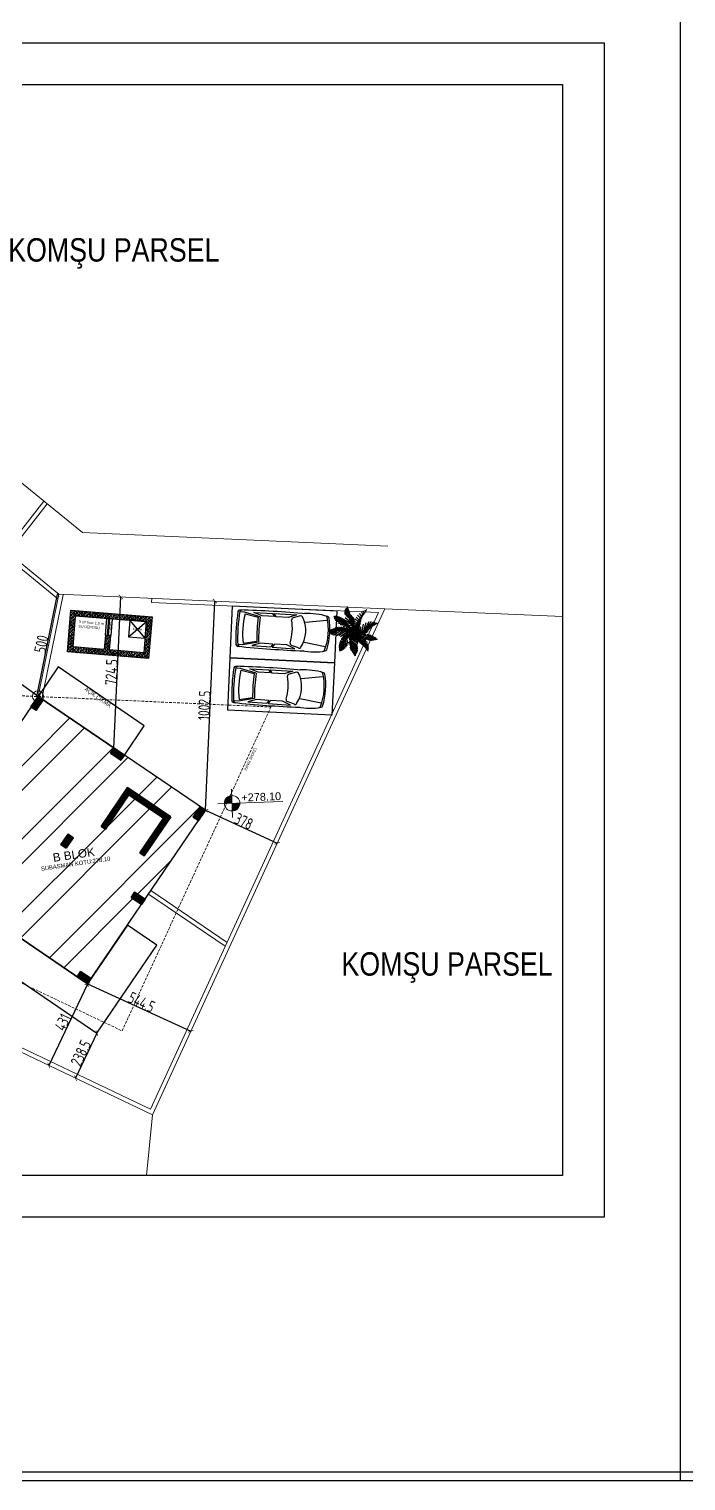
# Model space of a CAD drawing. Header units: millimetres. Extents: x 708 to 46452, y -4963 to 3960.
# Drawn here: x 9482 to 10269, y 1327 to 3066 of the extents above; entities that cross this region are included whole.
import ezdxf

# ---------------------------------------------------------------- set-up
doc = ezdxf.new("R2010")
doc.units = ezdxf.units.MM
doc.linetypes.add('DASHED', pattern=[19.05, 12.7, -6.35])
for name, color, linetype in [('0 @ 1', 7, 'Continuous'), ('00_YAZI', 214, 'Continuous'), ('DUVARTARAMA', 7, 'Continuous'), ('F-arka_plan', 7, 'Continuous'), ('furn', 7, 'Continuous'), ('KP', 1, 'Continuous'), ('PY', 104, 'Continuous')]:
    doc.layers.add(name, color=color, linetype=linetype)
for name, color, linetype, lineweight in [('0.00 kotu6', 55, 'Continuous', 5), ('00_DUVAR', 22, 'Continuous', 30), ('00_KOLON', 2, 'Continuous', 35), ('20', 1, 'Continuous', 0), ('ENK_PLAN', 2, 'Continuous', 0), ('F-YAZI', 7, 'Continuous', 30), ('KADASTRO', 5, 'Continuous', 0), ('YAZI', 40, 'Continuous', 25), ('YOL_YOL', 30, 'Continuous', 0), ('Z_KOMSU_PARSELLER', 172, 'Continuous', 0), ('Z_PARSEL', 6, 'Continuous', 0), ('Çerçeve', 8, 'Continuous', 30)]:
    doc.layers.add(name, color=color, linetype=linetype, lineweight=lineweight)
doc.styles.add('ARİAL NARROW', font='ARIALN.TTF', dxfattribs={"width": 0.8})
doc.styles.add('AUDIT_D_030819140122-0', font='isocp.shx', dxfattribs={"width": 0.8})
doc.styles.add('K-ARİAL', font='arial.ttf')
doc.styles.add('kat', font='arial.ttf', dxfattribs={"height": 50})
doc.styles.get("Standard").update_dxf_attribs({"font": 'arial.ttf'})
doc.dimstyles.new('DIŞ VAZ', dxfattribs={"dimtxt": 55, "dimasz": 20, "dimexe": 5, "dimexo": 2, "dimgap": 1, "dimtad": 1, "dimdec": 1, "dimrnd": 0.5, "dimdsep": 46, "dimtxsty": 'AUDIT_D_030819140122-0', "dimblk": 'ARCHTICK', "dimcen": 0.09, "dimdle": 0.1, "dimclrd": 256, "dimclre": 256, "dimclrt": 1, "dimadec": 0, "dimazin": 0, "dimtfac": 1, "dimtdec": 1, "dimtix": 1, "dimtmove": 2, "dimatfit": 3, "dimldrblk": 'ARCHTICK', "dimfxl": 5, "dimfxlon": 1, "dimtolj": 1, "dimtzin": 0, "dimarcsym": 0})

# ---------------------------------------------------------------- blocks, each defined once
blk = doc.blocks.new('KOLON')
at = {"layer": 'DUVARTARAMA'}
h = blk.add_hatch(dxfattribs=at)
h.set_pattern_fill('ANSI36', color=8)
h.paths.add_polyline_path([(549.4, 3102.4), (579.4, 3102.4), (579.4, 3042.4), (549.4, 3042.4)])
at = {"layer": '00_KOLON'}
blk.add_lwpolyline([(549.4, 3102.4), (579.4, 3102.4), (579.4, 3042.4), (549.4, 3042.4), (549.4, 3102.4)], dxfattribs=at)
blk = doc.blocks.new('02PCAR01')
at = {"color": 0, "linetype": 'ByBlock'}
for p, q in [((-138, 26), (-145, 26)), ((-112.5, 20.2), (-138, 26)), ((-136.9, 23.5), (-115.6, 19.3)), ((-122.9, 26.6), (-92.5, 26.8)), ((-109.3, 22.1), (-122.9, 26.6)), ((-89.4, 22.1), (-92.5, 26.8)), ((-90.4, 26.9), (-54.3, 27.3)), ((-87.2, 22.1), (-90.4, 26.9)), ((-54.3, 27.3), (-67.5, 22.1)), ((-48.3, 25.7), (-60, 22.2)), ((-89.4, 22.1), (-109.3, 22.1)), ((-67.5, 22.1), (-87.2, 22.1)), ((-6, 21), (-40, 16)), ((-112.5, -20.1), (-138, -26)), ((-136.9, -23.4), (-115.6, -19.1)), ((-109.3, -21.9), (-122.9, -26.5)), ((-89.4, -21.9), (-109.3, -21.9)), ((-89.4, -21.9), (-92.5, -26.7)), ((-87.2, -21.9), (-90.4, -26.7)), ((-67.5, -21.9), (-87.2, -21.9)), ((-54.3, -27.2), (-67.5, -21.9)), ((-48.3, -25.5), (-60, -22)), ((-6, -21), (-40, -16)), ((-138, -26), (-145, -26)), ((-122.9, -26.5), (-92.5, -26.7)), ((-90.4, -26.7), (-54.3, -27.2))]:
    blk.add_line(p, q, dxfattribs=at)
for centre, radius, start, end in [((110.9, 0.1), 260.7, 174.2342, 185.7658), ((-145.4, 25.9), 3.14, 92.1119, 173.4899), ((111.9, 0.1), 258.8, 174.0142, 185.9858), ((-77.2, -1914.3), 1944.6, 88.8902, 92.0123), ((-141.6, 24.6), 4.6, 94.3987, 147.5288), ((-8, 0.1), 131.1, 169.6897, 190.3103), ((-47.5, 22.9), 3, 31.1455, 106.7984), ((-87.1, 0.1), 48.7, 330.0774, 29.9226), ((-30, -77.7), 108.3, 76.6607, 96.5655), ((-8.9, 25.3), 3.14, 17.8179, 78.3942), ((-95.5, 0.9), 93.1, 343.0347, 15.8141), ((-5.8, 24.6), 3.14, 14.3452, 76.6607), ((-111.8, 0.9), 111.8, 346.3976, 12.667), ((146, 0.1), 262.3, 175.7971, 184.2029), ((147.7, 0.1), 261, 175.5919, 184.4407), ((-59.1, 19.3), 3, 106.7984, 193.6631), ((-142.7, 0.1), 82.7, 347.0683, 12.9317), ((-59.1, -19.1), 3, 166.3369, 253.2016), ((-145.4, -25.7), 3.14, 186.5101, 267.8881), ((-141.6, -24.4), 4.6, 212.4712, 265.6013), ((-77.2, 1914.5), 1944.6, 267.9877, 271.1098), ((-47.5, -22.7), 3, 253.2016, 328.8545), ((-30, 77.9), 108.3, 263.4345, 283.1156), ((-9.4, -25.2), 3.14, 281.3249, 340.8826), ((-6.2, -24.5), 3.14, 283.1156, 344.5941)]:
    blk.add_arc(centre, radius, start, end, dxfattribs=at)
blk = doc.blocks.new('A$C0AE060C1')
at = {"layer": 'PY', "color": 118}
for p, q in [((4.25, 8.28), (3.88, 8.49)), ((4.3, 8.58), (4.1, 8.8)), ((4.21, 7.85), (4.54, 8.34)), ((4.26, 8.28), (4.54, 8.64)), ((4.26, 7.72), (4.5, 8.12)), ((4.27, 8.14), (4.5, 8.43)), ((4.28, 8.49), (4.55, 8.72)), ((4.39, 8.91), (4.29, 9.1)), ((4.33, 8.58), (4.53, 8.85)), ((4.51, 9.37), (4.39, 8.93)), ((4.39, 8.91), (4.53, 9.07)), ((6.87, 7.65), (7.01, 8.15)), ((7.13, 7.88), (7.25, 8.16)), ((7.56, 8.21), (7.15, 7.93)), ((1.12, 4.81), (0.75, 5.42)), ((1.24, 4.78), (0.8, 5.45)), ((0.8, 5.45), (0.8, 5.45)), ((1.31, 4.79), (0.93, 5.47)), ((1.44, 4.78), (1.02, 5.46)), ((1.54, 4.74), (1.08, 5.5)), ((1.08, 5.5), (1.08, 5.48)), ((1.12, 7.89), (1.33, 7.47)), ((1.35, 7.47), (1.12, 7.61)), ((1.45, 7.27), (1.12, 7.46)), ((1.6, 7.03), (1.12, 7.27)), ((1.82, 6.78), (1.13, 7.08)), ((1.65, 4.76), (1.2, 5.51)), ((1.24, 7.69), (1.28, 7.85)), ((2.1, 6.5), (1.24, 6.78)), ((1.28, 7.58), (1.37, 7.78)), ((1.33, 7.47), (1.41, 7.72)), ((1.77, 4.76), (1.33, 5.51)), ((1.39, 7.4), (1.48, 7.69)), ((2.44, 6.2), (1.39, 6.52)), ((1.89, 4.73), (1.4, 5.54)), ((1.45, 7.26), (1.56, 7.62)), ((1.53, 7.19), (1.65, 7.57)), ((2.01, 4.72), (1.53, 5.52)), ((1.56, 7.62), (1.56, 7.62)), ((1.6, 7.01), (1.73, 7.46)), ((2.13, 4.72), (1.65, 5.54)), ((1.69, 6.98), (1.81, 7.42)), ((2.28, 4.67), (1.74, 5.58)), ((1.77, 6.9), (1.91, 7.35)), ((1.85, 6.78), (2.01, 7.27)), ((1.9, 6.7), (2.08, 7.21)), ((2.32, 4.69), (1.9, 5.56)), ((3.19, 5.75), (1.93, 5.89)), ((2.01, 6.64), (2.18, 7.12)), ((2.45, 4.65), (2.08, 5.58)), ((2.11, 6.5), (2.28, 7.07)), ((2.17, 6.44), (2.37, 6.99)), ((2.6, 4.65), (2.25, 5.54)), ((2.32, 6.37), (2.5, 6.98)), ((3.5, 5.64), (2.39, 5.55)), ((2.44, 6.2), (2.62, 6.94)), ((2.73, 4.65), (2.51, 5.47)), ((2.54, 6.17), (2.68, 6.88)), ((2.65, 6.08), (2.79, 6.83)), ((2.91, 4.65), (2.74, 5.41)), ((2.78, 6), (2.92, 6.82)), ((3.79, 5.55), (2.87, 5.35)), ((2.88, 5.96), (2.97, 6.8)), ((3.02, 5.9), (3.09, 6.76)), ((3.19, 5.75), (3.17, 6.7)), ((3.29, 5.74), (3.25, 6.69)), ((3.27, 6.73), (3.27, 6.71)), ((3.29, 5.14), (3.92, 5.5)), ((3.41, 5.72), (3.34, 6.69)), ((3.5, 5.66), (3.45, 6.61)), ((3.45, 6.61), (3.45, 6.59)), ((3.58, 5.65), (3.56, 6.56)), ((4.25, 6.58), (3.6, 6.67)), ((4.2, 7.43), (3.61, 7.53)), ((4.18, 6.98), (3.61, 7.08)), ((3.7, 5.64), (3.65, 6.26)), ((4.34, 6.19), (3.67, 6.31)), ((3.8, 5.55), (3.73, 6.1)), ((4.2, 7.85), (3.75, 8)), ((4.38, 5.86), (3.78, 5.98)), ((4.46, 5.59), (3.87, 5.71)), ((4.56, 5.33), (3.93, 5.5)), ((4.19, 6.98), (4.58, 7.59)), ((4.2, 7.43), (4.54, 7.95)), ((4.25, 7.26), (4.53, 7.72)), ((4.25, 6.83), (4.54, 7.33)), ((4.26, 6.58), (4.68, 7.27)), ((4.3, 6.42), (4.65, 6.99)), ((4.31, 6.19), (4.79, 6.97)), ((4.36, 6.06), (4.77, 6.7)), ((4.38, 5.86), (4.87, 6.67)), ((4.44, 5.76), (4.83, 6.42)), ((4.46, 5.59), (4.95, 6.42)), ((4.51, 5.47), (4.92, 6.17)), ((4.56, 5.33), (5.04, 6.13)), ((4.6, 5.23), (5.05, 5.98)), ((4.66, 5.12), (5.13, 5.92)), ((4.69, 5.05), (5.14, 5.78)), ((4.72, 4.93), (5.19, 5.73)), ((4.77, 4.87), (5.21, 5.65)), ((4.79, 4.78), (5.26, 5.56)), ((5.8, 5.24), (5.27, 6.05)), ((5.7, 5.09), (5.28, 5.58)), ((5.93, 5.51), (5.42, 6.73)), ((6.07, 6), (5.7, 7.24)), ((5.81, 5.22), (6.82, 5.81)), ((5.81, 5.15), (6.62, 5.42)), ((5.83, 5.21), (6.7, 5.6)), ((5.86, 5.33), (6.79, 5.94)), ((5.93, 5.46), (6.81, 6.15)), ((5.94, 5.5), (6.83, 6.41)), ((5.96, 5.74), (6.76, 6.47)), ((6.03, 6.09), (6.88, 6.83)), ((6.06, 5.99), (6.84, 6.67)), ((6.17, 6.51), (6.07, 7.69)), ((6.07, 6.28), (6.9, 6.92)), ((6.13, 6.46), (6.94, 7.04)), ((6.16, 6.55), (6.96, 7.15)), ((6.23, 6.74), (6.98, 7.24)), ((6.34, 6.92), (7.06, 7.35)), ((6.38, 7), (6.45, 7.95)), ((6.39, 7.04), (7.07, 7.42)), ((6.47, 7.21), (7.12, 7.47)), ((6.58, 7.35), (7.17, 7.56)), ((6.61, 7.36), (6.75, 8.08)), ((6.62, 7.42), (7.2, 7.66)), ((6.7, 7.51), (7.22, 7.72)), ((6.7, 4.71), (7.17, 5.62)), ((6.79, 7.62), (7.25, 7.8)), ((6.88, 7.72), (7.28, 7.85)), ((7.04, 7.85), (7.36, 7.9)), ((7.07, 4.9), (7.56, 5.79)), ((7.15, 7.91), (7.39, 7.97)), ((7.2, 7.66), (7.2, 7.66)), ((7.28, 8.01), (7.46, 8.06)), ((7.36, 5.09), (7.82, 5.79)), ((7.39, 7.97), (7.39, 7.97)), ((7.47, 5.73), (7.47, 5.73)), ((7.64, 5.24), (8.07, 5.83)), ((7.95, 5.35), (8.31, 5.84)), ((8.07, 5.83), (8.07, 5.83)), ((8.2, 5.48), (8.55, 5.84)), ((8.2, 5.48), (8.69, 5.28)), ((8.37, 5.51), (8.76, 5.34)), ((8.44, 5.54), (8.69, 5.83)), ((8.44, 5.54), (8.85, 5.39)), ((8.59, 5.58), (8.93, 5.45)), ((8.66, 5.62), (8.87, 5.81)), ((8.66, 5.62), (9.14, 5.75)), ((8.66, 5.62), (9, 5.52)), ((8.86, 5.67), (9.05, 5.61)), ((9.01, 5.7), (9.13, 5.69)), ((0, 5.03), (0.43, 4.88)), ((0.24, 4.95), (0.1, 5.11)), ((0.36, 4.93), (0.14, 5.17)), ((0.41, 4.92), (0.18, 5.24)), ((0.43, 4.88), (0.19, 4.84)), ((0.57, 4.88), (0.28, 5.28)), ((0.65, 4.86), (0.29, 4.78)), ((0.94, 4.8), (0.35, 4.71)), ((0.65, 4.86), (0.37, 5.28)), ((0.72, 4.87), (0.46, 5.31)), ((1.24, 4.78), (0.51, 4.61)), ((0.82, 4.85), (0.53, 5.33)), ((0.94, 4.8), (0.57, 5.37)), ((1.01, 4.81), (0.68, 5.4)), ((1.54, 4.74), (0.68, 4.54)), ((1.89, 4.73), (0.92, 4.46)), ((1.69, 2.84), (0.97, 2.71)), ((1.8, 2.94), (1.09, 2.88)), ((2.07, 3.15), (1.16, 3)), ((1.67, 2.85), (1.29, 1.88)), ((2.28, 4.67), (1.35, 4.33)), ((2.52, 3.41), (1.35, 3.34)), ((2.22, 3.22), (1.35, 3.2)), ((2.05, 3.15), (1.53, 1.88)), ((2.65, 3.49), (1.67, 3.56)), ((2.93, 3.62), (1.8, 3.72)), ((2.5, 3.41), (1.85, 1.93)), ((2.6, 4.65), (1.86, 4.27)), ((3.09, 3.68), (2.08, 3.9)), ((3.31, 3.79), (2.21, 4.06)), ((2.91, 3.62), (2.31, 2.12)), ((2.91, 4.65), (2.5, 4.27)), ((3.48, 3.86), (2.5, 4.16)), ((3.71, 3.96), (2.71, 4.27)), ((3.3, 3.8), (2.71, 2.4)), ((3.03, 4.69), (2.98, 5.29)), ((3.87, 4.02), (3.01, 4.34)), ((3.17, 4.67), (3.07, 4.38)), ((3.07, 2.48), (3.65, 3.94)), ((4.09, 4.09), (3.12, 4.42)), ((3.17, 4.67), (3.14, 5.2)), ((3.3, 4.7), (3.3, 5.13)), ((3.42, 4.67), (3.36, 4.48)), ((3.36, 4.48), (3.36, 4.48)), ((3.42, 4.67), (3.42, 5.1)), ((4.37, 2.76), (3.44, 2.54)), ((4.22, 4.13), (3.45, 4.47)), ((4.43, 2.92), (3.46, 2.77)), ((4.45, 3.06), (3.48, 2.97)), ((3.56, 4.72), (3.56, 5.03)), ((4.41, 4.19), (3.57, 4.53)), ((4.52, 3.2), (3.6, 3.17)), ((3.68, 4.69), (3.63, 4.5)), ((3.63, 4.5), (3.63, 4.5)), ((3.68, 4.69), (3.66, 5.03)), ((4.06, 4.07), (3.74, 3.39)), ((4.55, 3.35), (3.77, 3.38)), ((3.78, 5.02), (4.05, 5.37)), ((3.79, 4.72), (3.79, 5.01)), ((3.92, 4.71), (3.89, 5.01)), ((4.59, 3.49), (3.89, 3.58)), ((3.92, 4.71), (3.9, 4.54)), ((4.02, 4.72), (4, 4.95)), ((4.51, 4.24), (4.03, 4.49)), ((4.04, 4.98), (4.15, 5.21)), ((4.11, 4.73), (4.04, 5.01)), ((4.05, 5.37), (4.05, 5.37)), ((4.11, 4.73), (4.06, 4.54)), ((4.66, 5.12), (4.09, 5.31)), ((4.62, 3.63), (4.11, 3.72)), ((4.15, 5.21), (4.14, 4.95)), ((4.18, 4.74), (4.17, 4.88)), ((4.28, 4.73), (4.19, 4.97)), ((4.68, 4.27), (4.19, 4.53)), ((4.72, 4.93), (4.22, 5.1)), ((4.27, 4.73), (4.22, 4.52)), ((4.39, 4.2), (4.22, 3.8)), ((4.22, 3.8), (4.22, 3.8)), ((4.22, 3.8), (4.22, 3.8)), ((4.79, 4.78), (4.29, 4.95)), ((4.68, 3.77), (4.3, 3.87)), ((4.34, 4.72), (4.31, 4.9)), ((4.91, 4.67), (4.38, 4.83)), ((4.51, 4.71), (4.41, 4.5)), ((4.75, 3.9), (4.47, 3.95)), ((4.51, 3.2), (4.81, 2.86)), ((4.67, 4.25), (4.52, 3.95)), ((4.76, 4.29), (4.55, 4.43)), ((4.68, 4.63), (4.59, 4.42)), ((4.59, 3.51), (4.78, 3.28)), ((4.78, 4), (4.6, 4.04)), ((4.67, 3.77), (4.81, 3.51)), ((4.9, 4.28), (4.7, 4.44)), ((4.71, 4.46), (4.79, 4.63)), ((4.82, 4.06), (4.74, 4.1)), ((4.89, 4.29), (4.75, 4.07)), ((4.91, 3.65), (4.78, 3.36)), ((4.94, 3.6), (4.78, 3.26)), ((4.94, 3.51), (4.78, 3.06)), ((4.79, 3.98), (4.86, 3.73)), ((4.81, 4.48), (5.13, 4.48)), ((4.98, 3.41), (4.81, 2.89)), ((4.91, 3.92), (4.84, 3.61)), ((4.86, 4.74), (5.21, 5.37)), ((4.96, 4.31), (4.86, 4.43)), ((4.87, 4.55), (5.05, 4.55)), ((5.02, 3.27), (4.88, 2.79)), ((4.9, 3.73), (5.33, 3.82)), ((4.91, 4.67), (5.26, 5.28)), ((4.92, 3.9), (5.24, 3.97)), ((4.94, 4.4), (5.16, 4.4)), ((4.94, 4.17), (4.94, 3.96)), ((4.94, 3.6), (5.46, 3.65)), ((5.08, 3.19), (4.94, 2.59)), ((4.95, 4.66), (5.14, 4.96)), ((4.95, 4.03), (5.19, 4.07)), ((4.97, 4.61), (5.19, 4.91)), ((4.97, 4.27), (5.18, 4.29)), ((4.98, 3.41), (5.8, 3.41)), ((5.14, 2.99), (5.02, 2.45)), ((5.03, 4.18), (5.18, 4.2)), ((5.05, 4.62), (5.12, 4.72)), ((5.08, 3.19), (6.18, 3.17)), ((5.24, 2.89), (5.1, 2.38)), ((5.13, 4.55), (5.18, 4.72)), ((5.22, 4.55), (5.13, 4.46)), ((5.14, 4.76), (5.35, 4.61)), ((5.24, 4.33), (5.14, 4.27)), ((5.21, 4.8), (5.17, 4.93)), ((5.19, 4.91), (5.19, 4.91)), ((5.19, 4.55), (5.25, 4.7)), ((5.3, 4.27), (5.19, 4.16)), ((5.35, 4.85), (5.21, 5.06)), ((5.24, 4.28), (5.21, 4.26)), ((5.3, 2.74), (5.21, 2.24)), ((5.22, 4.78), (5.68, 4.65)), ((5.22, 4.53), (5.41, 4.59)), ((5.23, 4.74), (5.47, 4.64)), ((5.32, 4.22), (5.23, 4.08)), ((5.24, 4.53), (5.24, 4.31)), ((5.35, 4.18), (5.24, 3.99)), ((5.47, 4.91), (5.25, 5.2)), ((5.25, 2.89), (6.61, 2.83)), ((5.61, 4.99), (5.3, 5.35)), ((5.31, 4.49), (5.3, 4.29)), ((5.37, 4.1), (5.31, 3.95)), ((5.31, 3.95), (5.46, 4.02)), ((5.43, 4.1), (5.32, 3.86)), ((5.33, 4.48), (5.65, 4.57)), ((5.33, 4.48), (5.41, 4.1)), ((5.36, 4.79), (5.82, 4.69)), ((5.37, 4.82), (6.02, 4.76)), ((5.46, 4.02), (5.39, 3.79)), ((5.4, 4.45), (5.51, 4.04)), ((5.53, 4.01), (5.41, 3.71)), ((5.45, 4.85), (6.11, 4.83)), ((5.46, 4.88), (6.26, 4.9)), ((5.46, 4.42), (5.83, 4.53)), ((5.48, 4.42), (5.61, 3.92)), ((5.56, 3.94), (5.51, 3.65)), ((5.56, 4.93), (6.34, 4.99)), ((5.56, 4.38), (5.73, 3.85)), ((5.62, 3.92), (5.56, 3.52)), ((5.62, 4.99), (6.45, 5.09)), ((5.62, 4.33), (6.08, 4.46)), ((5.62, 4.33), (5.84, 3.77)), ((5.69, 3.83), (5.64, 3.47)), ((5.76, 3.82), (5.7, 3.41)), ((5.73, 5.07), (6.66, 5.33)), ((5.73, 5.05), (6.53, 5.19)), ((5.75, 4.31), (6.04, 3.63)), ((5.83, 3.72), (5.79, 3.42)), ((5.91, 3.71), (5.84, 3.34)), ((5.86, 4.27), (6.67, 4.46)), ((5.86, 4.27), (6.24, 3.54)), ((5.9, 4.57), (6.01, 4.49)), ((5.97, 3.59), (5.94, 3.33)), ((5.99, 4.59), (6.05, 4.78)), ((5.99, 4.59), (6.13, 4.46)), ((6.02, 4.22), (6.41, 3.49)), ((6.03, 3.54), (6.03, 3.3)), ((6.07, 4.57), (6.21, 4.49)), ((6.07, 3.54), (6.31, 3.47)), ((6.13, 4.59), (6.23, 4.88)), ((6.13, 4.59), (6.43, 4.46)), ((6.14, 3.45), (6.14, 3.26)), ((6.17, 4.16), (6.58, 3.45)), ((6.23, 3.39), (6.23, 3.15)), ((6.27, 4.16), (7.36, 4.44)), ((6.29, 4.16), (6.77, 3.37)), ((6.3, 4.59), (6.53, 4.51)), ((6.33, 3.26), (6.37, 2.99)), ((6.43, 4.63), (6.77, 5.39)), ((6.43, 4.63), (6.77, 4.48)), ((6.43, 4.13), (6.89, 3.38)), ((6.57, 4.65), (6.9, 4.49)), ((6.64, 4.06), (7.03, 3.36)), ((6.66, 5.33), (6.66, 5.33)), ((6.72, 4.71), (7.05, 4.48)), ((6.75, 4.05), (7.18, 3.32)), ((6.76, 4.13), (7.79, 4.26)), ((6.88, 4.75), (7.17, 4.52)), ((6.89, 4.02), (7.34, 3.31)), ((7.03, 4.81), (7.34, 4.57)), ((7.07, 4.9), (7.47, 4.59)), ((7.13, 3.99), (7.56, 3.28)), ((7.15, 3.99), (8.3, 3.95)), ((7.27, 4.95), (7.67, 4.69)), ((7.36, 5.09), (7.96, 4.74)), ((7.39, 3.83), (7.73, 3.24)), ((7.54, 5.13), (8.14, 4.85)), ((7.58, 3.8), (8.44, 3.71)), ((7.6, 3.8), (7.85, 3.22)), ((7.64, 5.24), (8.31, 4.95)), ((7.78, 3.65), (7.95, 3.2)), ((7.85, 5.28), (8.42, 5.02)), ((7.95, 5.35), (8.55, 5.1)), ((7.96, 3.6), (8.58, 3.52)), ((7.96, 3.6), (8.07, 3.17)), ((8.09, 3.51), (8.16, 3.13)), ((8.12, 5.4), (8.63, 5.2)), ((8.22, 3.41), (8.28, 3.09)), ((8.25, 3.41), (8.66, 3.34)), ((8.35, 3.29), (8.35, 3.08)), ((8.46, 3.24), (8.74, 3.17)), ((8.47, 3.24), (8.46, 3.02)), ((8.46, 3.24), (8.79, 2.89)), ((8.57, 3.1), (8.57, 2.97)), ((8.69, 3), (8.69, 2.9)), ((0.86, 2.17), (0.7, 2.13)), ((1.07, 2.35), (0.72, 2.01)), ((0.93, 2.25), (0.8, 2.25)), ((1.07, 2.35), (0.83, 2.31)), ((1.12, 2.43), (0.86, 2.41)), ((1.29, 2.58), (0.88, 2.48)), ((1.39, 2.65), (0.95, 2.61)), ((1.07, 2.35), (0.96, 1.93)), ((1.29, 2.57), (1.1, 1.9)), ((1.53, 1.88), (1.53, 1.88)), ((4.36, 2.64), (3.41, 2.27)), ((4.33, 2.43), (3.47, 2.06)), ((4.32, 2.29), (3.47, 1.82)), ((4.27, 2.1), (3.53, 1.66)), ((4.27, 1.95), (3.55, 1.4)), ((4.26, 1.76), (3.64, 1.29)), ((4.27, 1.63), (3.65, 1.08)), ((3.65, 1.08), (3.65, 1.12)), ((4.26, 1.45), (3.71, 0.97)), ((4.24, 1.33), (3.76, 0.83)), ((4.26, 1.15), (3.81, 0.78)), ((4.25, 1.06), (3.87, 0.66)), ((4.27, 0.92), (3.95, 0.58)), ((4.28, 0.8), (4, 0.47)), ((4, 0.47), (4, 0.47)), ((4.31, 0.6), (4.08, 0.4)), ((4.3, 0.47), (4.14, 0.28)), ((4.32, 0.33), (4.19, 0.22)), ((4.24, 1.35), (4.81, 0.8)), ((4.25, 1.65), (4.89, 1.02)), ((4.25, 1.06), (4.75, 0.61)), ((4.27, 1.95), (4.94, 1.33)), ((4.27, 0.8), (4.63, 0.44)), ((4.3, 0.49), (4.54, 0.28)), ((4.3, 0.49), (4.38, 0)), ((4.32, 2.27), (4.97, 1.65)), ((4.36, 2.64), (4.95, 2.01)), ((5.08, 2.4), (4.91, 2.31)), ((4.95, 1.2), (4.95, 1.2)), ((5.43, 2.66), (5.32, 2.03)), ((5.45, 2.66), (6.85, 2.55)), ((5.55, 2.51), (5.48, 1.9)), ((5.72, 2.42), (5.64, 1.65)), ((5.73, 2.42), (7.02, 2.27)), ((5.87, 2.25), (5.81, 1.54)), ((6.02, 2.23), (5.99, 1.37)), ((6.02, 2.23), (7.17, 1.97)), ((6.18, 2.04), (6.14, 1.29)), ((6.32, 1.99), (7.21, 1.73)), ((6.34, 1.99), (6.32, 1.24)), ((6.46, 1.81), (6.42, 1.2)), ((6.58, 1.75), (6.54, 1.13)), ((6.58, 1.75), (7.25, 1.54)), ((6.72, 1.54), (6.64, 1.08)), ((6.8, 1.48), (6.75, 1.05)), ((6.8, 1.48), (7.28, 1.32)), ((6.9, 1.31), (6.83, 1.02)), ((6.85, 2.55), (6.85, 2.55)), ((7.02, 1.24), (6.96, 0.98)), ((7.01, 1.24), (7.28, 1.17)), ((7.01, 1.24), (7.26, 0.9)), ((7.11, 1.09), (7.05, 0.92)), ((7.19, 1.01), (7.2, 0.84))]:
    blk.add_line(p, q, dxfattribs=at)
blk = doc.blocks.new('_ArchTick')
at = {"color": 0, "linetype": 'ByBlock', "const_width": 0.15}
blk.add_lwpolyline([(-0.5, -0.5), (0.5, 0.5)], dxfattribs=at)
blk = doc.blocks.new('*D143')
at = {"layer": 'Defpoints', "color": 0, "transparency": 16777216}
for p in [(25953.2, -13138.2, -13220.7), (25850.9, -13353.5, -13220.7), (25850.9, -13353.5)]:
    blk.add_point(p, dxfattribs=at)
at = {"layer": 'KP', "lineweight": -2, "transparency": 16777216}
for p, q in [((25953.3, -13138.1), (25850.8, -13353.6)), ((25948.7, -13136), (25948.7, -13136)), ((25846.3, -13351.4), (25846.3, -13351.4))]:
    blk.add_line(p, q, dxfattribs=at)
at = {"layer": 'KP', "lineweight": -2, "transparency": 16777216, "xscale": 20, "yscale": 20, "zscale": 20}
for p, rotation in [((25953.2, -13138.2), 64.5683598937192), ((25850.9, -13353.5), 244.5683598937192)]:
    blk.add_blockref('_ArchTick', p, dxfattribs=dict(at, rotation=rotation))
at = {"layer": 'KP', "color": 1, "transparency": 16777216, "insert": (25876.3, -13233.6), "char_height": 55, "attachment_point": 5, "rotation": 64.56836, "style": 'AUDIT_D_030819140122-0'}
blk.add_mtext('\\A1;238.5', dxfattribs=at)
blk = doc.blocks.new('*D144')
at = {"layer": 'Defpoints', "color": 0, "transparency": 16777216}
for p in [(25908.3, -12902, -13220.7), (26403.1, -13129.5, -13220.7), (26403.1, -13129.5)]:
    blk.add_point(p, dxfattribs=at)
at = {"layer": 'KP', "lineweight": -2, "transparency": 16777216}
for p, q in [((25908.2, -12902), (26403.2, -13129.5)), ((25910.4, -12897.5), (25910.4, -12897.5)), ((26405.2, -13125), (26405.2, -13125))]:
    blk.add_line(p, q, dxfattribs=at)
at = {"layer": 'KP', "lineweight": -2, "transparency": 16777216, "xscale": 20, "yscale": 20, "zscale": 20}
for p, rotation in [((25908.3, -12902), 155.3093234935375), ((26403.1, -13129.5), 335.3093234935374)]:
    blk.add_blockref('_ArchTick', p, dxfattribs=dict(at, rotation=rotation))
at = {"layer": 'KP', "color": 1, "transparency": 16777216, "insert": (26167.6, -12989.9), "char_height": 55, "attachment_point": 5, "rotation": 335.30932, "style": 'AUDIT_D_030819140122-0'}
blk.add_mtext('\\A1;544.5', dxfattribs=at)
blk = doc.blocks.new('*D145')
at = {"layer": 'Defpoints', "color": 0, "transparency": 16777216}
for p in [(25907.8, -12903.1), (25722.6, -13292.5, -13220.7), (25722.6, -13292.5)]:
    blk.add_point(p, dxfattribs=at)
at = {"layer": 'KP', "lineweight": -2, "transparency": 16777216}
for p, q in [((25907.8, -12903.1), (25722.6, -13292.6)), ((25907.8, -12903.1), (25912.3, -12905.3)), ((25727.1, -13294.7), (25727.1, -13294.7))]:
    blk.add_line(p, q, dxfattribs=at)
at = {"layer": 'KP', "lineweight": -2, "transparency": 16777216, "xscale": 20, "yscale": 20, "zscale": 20}
for p, rotation in [((25907.8, -12903.1), 64.56835989371791), ((25722.6, -13292.5), 244.5683598937179)]:
    blk.add_blockref('_ArchTick', p, dxfattribs=dict(at, rotation=rotation))
at = {"layer": 'KP', "color": 1, "transparency": 16777216, "insert": (25789.5, -13085.6), "char_height": 55, "attachment_point": 5, "rotation": 64.56836, "style": 'AUDIT_D_030819140122-0'}
blk.add_mtext('\\A1;431', dxfattribs=at)
blk = doc.blocks.new('*D146')
at = {"layer": 'Defpoints', "color": 0, "transparency": 16777216}
for p in [(26473.5, -12071, -13220.7), (26817.1, -12229, -13220.7), (26817.1, -12229)]:
    blk.add_point(p, dxfattribs=at)
at = {"layer": 'KP', "lineweight": -2, "transparency": 16777216}
for p, q in [((26473.4, -12071), (26817.2, -12229)), ((26475.6, -12066.5), (26475.6, -12066.5)), ((26819.2, -12224.4), (26819.2, -12224.4))]:
    blk.add_line(p, q, dxfattribs=at)
at = {"layer": 'KP', "lineweight": -2, "transparency": 16777216, "xscale": 20, "yscale": 20, "zscale": 20}
for p, rotation in [((26473.5, -12071), 155.3093234931197), ((26817.1, -12229), 335.3093234931197)]:
    blk.add_blockref('_ArchTick', p, dxfattribs=dict(at, rotation=rotation))
at = {"layer": 'KP', "color": 1, "transparency": 16777216, "insert": (26657.2, -12124.1), "char_height": 55, "attachment_point": 5, "rotation": 335.30932, "style": 'AUDIT_D_030819140122-0'}
blk.add_mtext('\\A1;378', dxfattribs=at)
blk = doc.blocks.new('*D147')
at = {"layer": 'Defpoints', "color": 0, "transparency": 16777216}
for p in [(26518.6, -11069.3, -13220.7), (26518.6, -11069.3), (26473.7, -12070.6)]:
    blk.add_point(p, dxfattribs=at)
at = {"layer": 'KP', "lineweight": -2, "transparency": 16777216}
for p, q in [((26473.7, -12070.7), (26518.6, -11069.2)), ((26513.6, -11069.1), (26513.6, -11069.1)), ((26473.7, -12070.6), (26468.7, -12070.4))]:
    blk.add_line(p, q, dxfattribs=at)
at = {"layer": 'KP', "lineweight": -2, "transparency": 16777216, "xscale": 20, "yscale": 20, "zscale": 20}
for p, rotation in [((26518.6, -11069.3), 87.43447717611038), ((26473.7, -12070.6), 267.4344771761104)]:
    blk.add_blockref('_ArchTick', p, dxfattribs=dict(at, rotation=rotation))
at = {"layer": 'KP', "color": 1, "transparency": 16777216, "insert": (26467.7, -11568.7), "char_height": 55, "attachment_point": 5, "rotation": 87.43448, "style": 'AUDIT_D_030819140122-0'}
blk.add_mtext('\\A1;1002.5', dxfattribs=at)
blk = doc.blocks.new('*D1796')
at = {"layer": 'Defpoints', "color": 0, "transparency": 16777216}
for p in [(25765.2, -11035.8, -13220.7), (25765.2, -11035.8), (25665.2, -11525.5, -13220.7)]:
    blk.add_point(p, dxfattribs=at)
at = {"layer": 'KP', "lineweight": -2, "transparency": 16777216}
for p, q in [((25665.2, -11525.6), (25765.2, -11035.7)), ((25770.1, -11036.8), (25770.1, -11036.8)), ((25670.1, -11526.5), (25670.1, -11526.5))]:
    blk.add_line(p, q, dxfattribs=at)
at = {"layer": 'KP', "lineweight": -2, "transparency": 16777216, "xscale": 20, "yscale": 20, "zscale": 20}
for p, rotation in [((25765.2, -11035.8), 78.4629992817494), ((25665.2, -11525.5), 258.4629992817494)]:
    blk.add_blockref('_ArchTick', p, dxfattribs=dict(at, rotation=rotation))
at = {"layer": 'KP', "color": 1, "transparency": 16777216, "insert": (25687.3, -11274.9), "char_height": 55, "attachment_point": 5, "rotation": 78.463, "style": 'AUDIT_D_030819140122-0'}
blk.add_mtext('\\A1;500', dxfattribs=at)
blk = doc.blocks.new('*D148')
at = {"layer": 'Defpoints', "color": 0, "transparency": 16777216}
for p in [(24640.8, -10789.3), (24640.8, -10789.4, -13220.7), (25671.5, -11525.5, -13220.7)]:
    blk.add_point(p, dxfattribs=at)
at = {"layer": 'KP', "lineweight": -2, "transparency": 16777216}
for p, q in [((25671.6, -11525.5), (24640.7, -10789.3)), ((24643.7, -10785.3), (24643.7, -10785.3)), ((25674.4, -11521.4), (25674.4, -11521.4))]:
    blk.add_line(p, q, dxfattribs=at)
at = {"layer": 'KP', "lineweight": -2, "transparency": 16777216, "xscale": 20, "yscale": 20, "zscale": 20}
for p, rotation in [((24640.8, -10789.3), 144.4651546863347), ((25671.5, -11525.5), 324.4651546863348)]:
    blk.add_blockref('_ArchTick', p, dxfattribs=dict(at, rotation=rotation))
at = {"layer": 'KP', "color": 1, "transparency": 16777216, "insert": (25172.7, -11134.2), "char_height": 55, "attachment_point": 5, "rotation": 324.46515, "style": 'AUDIT_D_030819140122-0'}
blk.add_mtext('\\A1;1266.5', dxfattribs=at)
blk = doc.blocks.new('*D155')
at = {"layer": 'Defpoints', "color": 0, "transparency": 16777216}
for p in [(26067.7, -11049.1, -13220.7), (26067.7, -11049.1), (26035.3, -11772.9, -13220.7)]:
    blk.add_point(p, dxfattribs=at)
at = {"layer": 'KP', "lineweight": -2, "transparency": 16777216}
for p, q in [((26035.3, -11773), (26067.7, -11049)), ((26062.7, -11048.9), (26062.7, -11048.9)), ((26030.3, -11772.7), (26030.3, -11772.7))]:
    blk.add_line(p, q, dxfattribs=at)
at = {"layer": 'KP', "lineweight": -2, "transparency": 16777216, "xscale": 20, "yscale": 20, "zscale": 20}
for p, rotation in [((26067.7, -11049.1), 87.43447717440571), ((26035.3, -11772.9), 267.4344771744057)]:
    blk.add_blockref('_ArchTick', p, dxfattribs=dict(at, rotation=rotation))
at = {"layer": 'KP', "color": 1, "transparency": 16777216, "insert": (26023, -11409.8), "char_height": 55, "attachment_point": 5, "rotation": 87.43448, "style": 'AUDIT_D_030819140122-0'}
blk.add_mtext('\\A1;724.5', dxfattribs=at)
blk = doc.blocks.new('REMRGE')
h = blk.add_hatch()
h.set_pattern_fill('ANSI33', color=256, scale=2, angle=-4.707655, style=0)
h.set_pattern_definition([(40.292345, (-44852.899, -9364.213), (-8.212936, 9.6869852), []), (40.292345, (-44843.949, -9364.95), (-8.212936, 9.6869852), [6.35, -3.175])])
h.paths.add_polyline_path([(26212.37, -11206.27), (26187.46, -11204.22), (26183.92, -11247.16), (26184.21, -11247.5), (26183.89, -11247.48), (26178.18, -11316.9), (26013.73, -11303.36), (26019.45, -11233.93), (26009.48, -11233.11), (26009.48, -11233.11), (26004.5, -11232.7), (25994.53, -11231.88), (25988.82, -11301.3), (25839.32, -11288.99), (25848.6, -11176.31), (25823.69, -11174.26), (25812.36, -11311.86), (26201.04, -11343.86)])
h.paths.add_polyline_path([(26217.43, -11144.88), (25828.74, -11112.87), (25823.69, -11174.26), (25848.6, -11176.31), (25851.61, -11139.84), (26187.47, -11167.5), (26190.46, -11167.74), (26187.46, -11204.22), (26212.37, -11206.27)])
at = {"layer": '0.00 kotu6'}
h = blk.add_hatch(color=256, dxfattribs=at)
h.paths.add_polyline_path([(26602.42, -12074.46), (26601.08, -12037.45), (26638.09, -12036.12, -0.4142136)])
h.paths.add_polyline_path([(26601.08, -12037.45), (26564.07, -12038.79, -0.4142136), (26599.74, -12000.44)])
at = {"layer": 'DUVARTARAMA'}
h = blk.add_hatch(dxfattribs=at)
h.set_pattern_fill('ANSI31', color=256, angle=-34.223017)
h.set_pattern_definition([(10.776983, (21321.4907, -6434.5565), (-0.5936827, 3.1190008), [])])
h.paths.add_polyline_path([(26106.71, -11996.88), (26272.08, -12109.37), (26159.59, -12274.74), (26180.27, -12288.8), (26306.81, -12102.76), (26100.1, -11962.15), (25973.55, -12148.19), (25994.22, -12162.25)])
h = blk.add_hatch(dxfattribs=at)
h.set_pattern_fill('ANSI36', color=8, angle=55.776983)
h.set_pattern_definition([(100.77698, (28160.4333, -15098.3233), (-4.1579456, 4.8645686), [7.9375, -1.5875, 0, -1.5875])])
h.paths.add_polyline_path([(25858.68, -12868.27), (25875.56, -12843.46), (25925.17, -12877.21), (25908.29, -12902.01)])
at = {"layer": 'F-arka_plan'}
h = blk.add_hatch(dxfattribs=at)
h.set_pattern_fill('ANSI32', color=256, scale=26)
h.set_pattern_definition([(45, (-5944.31, 13227.06), (-175.115, 175.115), []), (45, (-5827.57, 13227.06), (-175.115, 175.115), [])])
h.paths.add_polyline_path([(25075.31, -12401.95), (25124.92, -12435.69), (25108.05, -12460.5), (25368.51, -12637.66), (25427.56, -12550.84), (25448.24, -12564.9), (25436.99, -12581.44), (25858.68, -12868.27), (25875.56, -12843.46), (25925.17, -12877.21), (26167.01, -12521.66), (26117.39, -12487.91), (26134.27, -12463.11), (26183.88, -12496.85), (26439.78, -12120.63), (26414.97, -12103.76), (26448.72, -12054.15), (26084.9, -11806.69), (26068.03, -11831.49), (26018.42, -11797.75), (26035.29, -11772.94), (25696.28, -11542.35), (25662.53, -11591.96), (25637.73, -11575.09), (25393.08, -11934.77), (25442.69, -11968.52), (25425.82, -11993.32), (25376.2, -11959.58)])
h.paths.add_polyline_path([(25781.36, -12235.16), (25815.11, -12185.55), (25839.91, -12202.42), (25806.17, -12252.03)], flags=16)
h.paths.add_polyline_path([(25973.55, -12148.19), (26100.1, -11962.15), (26306.81, -12102.76), (26180.27, -12288.8), (26159.59, -12274.74), (26272.08, -12109.37), (26106.71, -11996.88), (25994.22, -12162.25)], flags=16)
h.paths.add_polyline_path([(23740.27, -11336.98), (23675.83, -11419.89), (23924.55, -11613.19), (23942.96, -11589.5), (23990.34, -11626.32), (24318.64, -11203.89), (24271.26, -11167.07), (24289.67, -11143.39), (24337.05, -11180.21), (24640.8, -10789.36), (23874.91, -10194.13), (23276.6, -10963.97), (23323.98, -11000.79), (23305.57, -11024.47), (23708.25, -11337.43), (23720.53, -11321.64)])
h.paths.add_polyline_path([(23955.34, -10693.58), (23935.6, -10678.24), (24058.33, -10520.32), (23900.42, -10397.59), (23777.69, -10555.51), (23757.95, -10540.17), (23896.02, -10362.51), (24093.41, -10515.92)], flags=16)
h.paths.add_polyline_path([(25739.14, -12341.97), (25958.61, -12309.32), (25946.48, -12227.79), (25727.01, -12260.44)], flags=24)
h.paths.add_polyline_path([(25684.87, -12372.83), (26026.51, -12322.02), (26020.45, -12281.25), (25678.81, -12332.07)], flags=24)
h.paths.add_polyline_path([(23797.35, -11035.66), (24142.76, -11035.66), (24142.76, -10994.44), (23797.35, -10994.44)], flags=24)
h.paths.add_polyline_path([(23855.49, -11013.11), (24077.45, -11013.11), (24077.45, -10930.68), (23855.49, -10930.68)], flags=24)
for p, q in [((26004.5, -11232.7), (26011.07, -11152.97)), ((26007.4, -11227.93), (26013.15, -11158.17)), ((26009.48, -11233.13), (26016.05, -11153.4)), ((26015.64, -11158.38), (26010.66, -11157.96)), ((26011.07, -11152.97), (26016.05, -11153.38)), ((26104.16, -11240.91), (26190.46, -11167.74)), ((26184.21, -11247.5), (26111.04, -11161.21)), ((26019.45, -11233.93), (25994.53, -11231.88)), ((26004.5, -11232.7), (26009.48, -11233.11)), ((26009.89, -11228.15), (26004.91, -11227.72)), ((26013.73, -11303.36), (26019.45, -11233.93)), ((26178.18, -11316.9), (26013.73, -11303.36))]:
    blk.add_line(p, q)
for points in [[(25828.74, -11112.87), (26217.43, -11144.88), (26201.04, -11343.86), (25812.36, -11311.86)], [(26001.1, -11152.15), (26026.02, -11154.2), (26019.45, -11233.93), (25994.53, -11231.88)], [(26104.16, -11240.91), (26183.89, -11247.48), (26190.46, -11167.74), (26110.73, -11161.18)]]:
    blk.add_lwpolyline(points, close=True)
blk.add_lwpolyline([(25994.53, -11231.88), (25988.82, -11301.3), (25839.32, -11288.99), (25851.61, -11139.84), (26187.47, -11167.5, -0.4142136), (26190.21, -11170.73), (26178.18, -11316.9)], format="xyb")
at = {"layer": '0.00 kotu6'}
for p, q in [((26603.54, -12105.55), (26598.62, -11969.35)), ((26532.98, -12039.91), (26843.87, -12028.69))]:
    blk.add_line(p, q, dxfattribs=at)
blk.add_circle((26601.08, -12037.45), 37.03, dxfattribs=at)
at = {"layer": '00_DUVAR'}
for p, q in [((26100.1, -11962.15, -13220.7), (25973.55, -12148.19, -13220.7)), ((26306.81, -12102.76, -13220.7), (26100.1, -11962.15, -13220.7)), ((26180.27, -12288.8, -13220.7), (26306.81, -12102.76, -13220.7))]:
    blk.add_line(p, q, dxfattribs=at)
at = {"layer": '00_KOLON'}
for p, q in [((25973.55, -12148.19, -13220.7), (26100.1, -11962.15, -13220.7)), ((26100.1, -11962.15, -13220.7), (26306.81, -12102.76, -13220.7)), ((26106.71, -11996.88, -13220.7), (26272.08, -12109.37, -13220.7)), ((26306.81, -12102.76, -13220.7), (26180.27, -12288.8, -13220.7))]:
    blk.add_line(p, q, dxfattribs=at)
at = {"layer": '00_KOLON', "elevation": -13220.7}
for points in [[(25973.55, -12148.19), (25994.22, -12162.25), (26106.71, -11996.88)], [(26272.08, -12109.37), (26159.59, -12274.74), (26180.27, -12288.8)], [(25858.68, -12868.27), (25875.56, -12843.46), (25925.17, -12877.21), (25908.29, -12902.01), (25858.68, -12868.27)]]:
    blk.add_lwpolyline(points, dxfattribs=at)
at = {"layer": '20', "color": 5, "linetype": 'DASHED', "lineweight": 13}
for p, q in [((25576.92, -11522.2, -26441.4), (26786.95, -11576.42, -26441.4)), ((26073.89, -13127.38, -13220.7), (26786.95, -11576.42, -13220.7)), ((24285.37, -12276.92, -13220.7), (26073.89, -13127.38, -13220.7))]:
    blk.add_line(p, q, dxfattribs=at)
at = {"layer": '20'}
blk.add_circle((25671.47, -11525.48, -13220.7), 26.35, dxfattribs=at)
at = {"layer": 'ENK_PLAN', "lineweight": 0}
for p, q in [((25699.72, -10590.58, -13220.7), (25502.64, -10843.03, -13220.7)), ((25715.23, -10603.21, -13220.7), (25518.28, -10855.5, -13220.7))]:
    blk.add_line(p, q, dxfattribs=at)
at = {"layer": 'ENK_PLAN', "elevation": -13220.7}
for points in [[(25671.47, -11525.48), (25771.43, -11035.8)], [(25689.4, -11537.67), (25791.02, -11039.8)], [(26200.75, -12472.05), (26568.39, -12722.11)], [(26212, -12455.51), (26576.86, -12703.68)]]:
    blk.add_lwpolyline(points, dxfattribs=at)
at = {"layer": 'KADASTRO', "lineweight": 0}
for p, q in [((26219.51, -13528.82, -13220.7), (27333.48, -11105.85, -13220.7)), ((24156.54, -12547.85, -13220.7), (26219.51, -13528.82, -13220.7))]:
    blk.add_line(p, q, dxfattribs=at)
at = {"layer": 'KP'}
for points in [[(21136.51, -8396.05), (28383.95, -8396.05), (28383.95, -14019.95), (21136.51, -14019.95)], [(21336.51, -8596.05), (28183.95, -8596.05), (28183.95, -13819.95), (21336.51, -13819.95)]]:
    blk.add_lwpolyline(points, close=True, dxfattribs=at)
at = {"layer": 'KP', "elevation": -13220.7}
for points in [[(27102.84, -11115.54), (27091.11, -11365.26), (26591.66, -11341.8), (26603.39, -11092.08), (27102.84, -11115.54)], [(26084.9, -11806.69), (26180.51, -11666.12), (25767.08, -11384.91), (25671.47, -11525.48), (26084.9, -11806.69)], [(27091.11, -11365.26), (27079.38, -11614.99), (26579.93, -11591.53), (26591.66, -11341.8), (27091.11, -11365.26)], [(25908.29, -12902.01), (26473.52, -12071.02), (25671.47, -11525.48), (25058.44, -12426.75), (25389.18, -12651.72), (25436.99, -12581.44), (25908.29, -12902.01)], [(25324.84, -12710.75), (25953.25, -13138.19), (26240.08, -12716.49), (26099.52, -12620.88), (25908.29, -12902.01), (25436.99, -12581.44), (25389.18, -12651.72), (25372.64, -12640.47), (25324.84, -12710.75)]]:
    blk.add_lwpolyline(points, dxfattribs=at)
at = {"layer": 'YOL_YOL', "lineweight": 0}
for p, q in [((23768.33, -9018.18, -13220.7), (25884, -10740.6, -13220.7)), ((25884, -10740.6, -13220.7), (27346.91, -10806.15, -13220.7))]:
    blk.add_line(p, q, dxfattribs=at)
at = {"layer": 'Z_KOMSU_PARSELLER', "lineweight": 0}
for p, q in [((27333.48, -11105.85, -13220.7), (28183.95, -11143.74, -13220.7)), ((26219.51, -13528.82, -13220.7), (26190.9, -13819.95, -13220.7))]:
    blk.add_line(p, q, dxfattribs=at)
at = {"layer": 'Z_PARSEL', "lineweight": 0}
for p, q in [((24017.52, -9607.9, -13220.7), (25771.5, -11035.86, -13220.7)), ((25348.97, -10717.66, -13220.7), (25766.91, -11057.92, -13220.7)), ((25771.5, -11035.86, -13220.7), (27333.48, -11105.85, -13220.7)), ((25771.5, -11035.86, -13220.7), (27333.48, -11105.85, -13220.7)), ((26215.73, -11075.79, -13220.7), (27302.89, -11124.5, -13220.7)), ((26219.51, -13528.82, -13220.7), (27333.48, -11105.85, -13220.7)), ((26209.8, -13502.06, -13220.7), (27302.89, -11124.5, -13220.7)), ((27080.57, -11589.57, -26441.4), (27088.9, -11589.95, -26441.4)), ((24156.54, -12547.85, -13220.7), (26219.51, -13528.82, -13220.7)), ((24165.13, -12529.79, -13220.7), (26209.8, -13502.06, -13220.7))]:
    blk.add_line(p, q, dxfattribs=at)
at = {"layer": 'Z_PARSEL', "lineweight": 0, "elevation": -13220.7}
blk.add_lwpolyline([(26216.62, -11055.81), (26215.73, -11075.79)], dxfattribs=at)
at = {"xscale": 25.74432950285722, "yscale": 25.74432950285722, "zscale": 25.74432950285722, "rotation": 327.6651055948034}
blk.add_blockref('A$C0AE060C1', (27019.79, -11251.04), dxfattribs=at)
at = {"layer": '00_KOLON'}
for p, rotation in [((23472.35, -13781.75, -13220.7), 325.7769827526646), ((28274.69, -13996.87, -13220.7), 55.77698275266458), ((28638.9, -9864.36, -13220.7), 145.7769827526646), ((28005.29, -9995.76, -13220.7), 145.7769827526646), ((28373.67, -14687.04, -13220.7), 55.77698275266458)]:
    blk.add_blockref('KOLON', p, dxfattribs=dict(at, rotation=rotation))
at = {"layer": 'furn', "linetype": 'Continuous', "xscale": 3, "yscale": 3, "zscale": 3, "rotation": 356.3580169671471}
for p in [(27068.79, -11226.86), (27049.13, -11496.54)]:
    blk.add_blockref('02PCAR01', p, dxfattribs=at)
at = {"style": 'kat'}
for s, height, p in [('SU DEPOSU', 12.397, (25864.48, -11196.01)), ('3 m³ hsu: 1,5 m', 12.3968, (25866.51, -11173.99))]:
    blk.add_text(s, height=height, rotation=355.292345, dxfattribs=at).set_placement(p)
at = {"insert": (26125.63, -11197.26), "char_height": 10, "attachment_point": 1, "rotation": 355.292345}
blk.add_mtext_dynamic_manual_height_columns('KAPAK', width=230.7892, gutter_width=12.5, heights=[0], dxfattribs=at)
at = {"layer": '0 @ 1', "insert": (26013.82, -11208.28), "char_height": 10, "attachment_point": 1, "rotation": 85.292345, "style": 'K-ARİAL'}
blk.add_mtext_dynamic_manual_height_columns('80x50', width=38.6211, gutter_width=12.5, heights=[9.24], dxfattribs=at)
at = {"layer": '00_YAZI', "char_height": 111.9694, "width": 2010.8732, "attachment_point": 7, "style": 'ARİAL NARROW'}
for insert in [(25528.47, -9478.2), (27124.87, -12897.42)]:
    blk.add_mtext('{\\W1;KOMŞU PARSEL}', dxfattribs=dict(at, insert=insert))
at = {"layer": '00_YAZI', "insert": (25888.61, -11500.28), "char_height": 18.6616, "width": 335.1455, "attachment_point": 7, "rotation": 325.603167, "style": 'ARİAL NARROW'}
blk.add_mtext('\\pt130.63099;{\\W1;AÇIK ÇIKMA}', dxfattribs=at)
at = {"layer": '20', "color": 5, "linetype": 'DASHED', "lineweight": 13, "insert": (26719.77, -11775, 26441.4), "char_height": 12.5, "attachment_point": 1, "rotation": 244.645193}
blk.add_mtext_dynamic_manual_height_columns('ÇEKME SINIRI', width=1140.3378, gutter_width=12.5, heights=[0], dxfattribs=at)
at = {"layer": 'F-YAZI', "color": 5, "insert": (26644.37, -11992.04), "char_height": 37.5, "width": 835.8803, "attachment_point": 1, "rotation": 2.322074}
blk.add_mtext('+278.10', dxfattribs=at)
at = {"layer": 'YAZI', "attachment_point": 3, "rotation": 8.4606}
for s, width, gutter_width, insert, char_height in [('SUBASMAN KOTU:278.10', 2280.6755, 25, (26015.64, -12292.01, -13220.7), 20), ('B BLOK', 4561.3511, 50, (25939.4, -12248.94, -13220.7), 40)]:
    blk.add_mtext_dynamic_manual_height_columns(s, width=width, gutter_width=gutter_width, heights=[0], dxfattribs=dict(at, insert=insert, char_height=char_height))
at = {"layer": 'KP'}
for p1, p2, distance, picture, middle in [((25671.47, -11525.48, -13220.7), (24640.8, -10789.36, -13220.7), -0.04, '*D148', (25172.72, -11134.2)), ((25665.21, -11525.48, -13220.7), (25765.16, -11035.8, -13220.7), 0, '*D1796', (25687.26, -11274.94)), ((26035.29, -11772.94, -13220.7), (26067.72, -11049.14, -13220.7), 0, '*D155', (26023.03, -11409.76)), ((26473.7, -12070.64), (26518.56, -11069.34, -13220.7), 0, '*D147', (26467.65, -11568.72)), ((26473.52, -12071.02, -13220.7), (26817.11, -12228.99, -13220.7), 0, '*D146', (26657.22, -12124.11)), ((25907.77, -12903.15), (25722.61, -13292.54, -13220.7), 0, '*D145', (25789.45, -13085.6)), ((25908.29, -12902.01, -13220.7), (26403.1, -13129.5, -13220.7), 0, '*D144', (26167.6, -12989.86)), ((25953.25, -13138.19, -13220.7), (25850.86, -13353.52, -13220.7), 0, '*D143', (25876.31, -13233.61))]:
    dim = blk.add_aligned_dim(p1=p1, p2=p2, distance=distance, dimstyle='DIŞ VAZ', dxfattribs=at)
    dim.commit()
    dim.dimension.update_dxf_attribs({"geometry": picture, "text_midpoint": middle})

msp = doc.modelspace()

# ---------------------------------------------------------------- linework, layer by layer
at = {"layer": 'Çerçeve'}
for p, q in [((10262.094, 1327.436), (10262.094, 3958.035)), ((10262.094, 1327.826), (10262.094, 3958.035)), ((3680.496, 1338.558), (20864.937, 1338.558)), ((6228.153, 1327.81), (20864.937, 1328.367))]:
    msp.add_line(p, q, dxfattribs=at)

# ---------------------------------------------------------------- block references
at = {"xscale": 0.25, "yscale": 0.25, "zscale": 0.25}
msp.add_blockref('REMRGE', (3074.937, 5148.066, 3305.175), dxfattribs=at)

doc.saveas('drawing.dxf')
